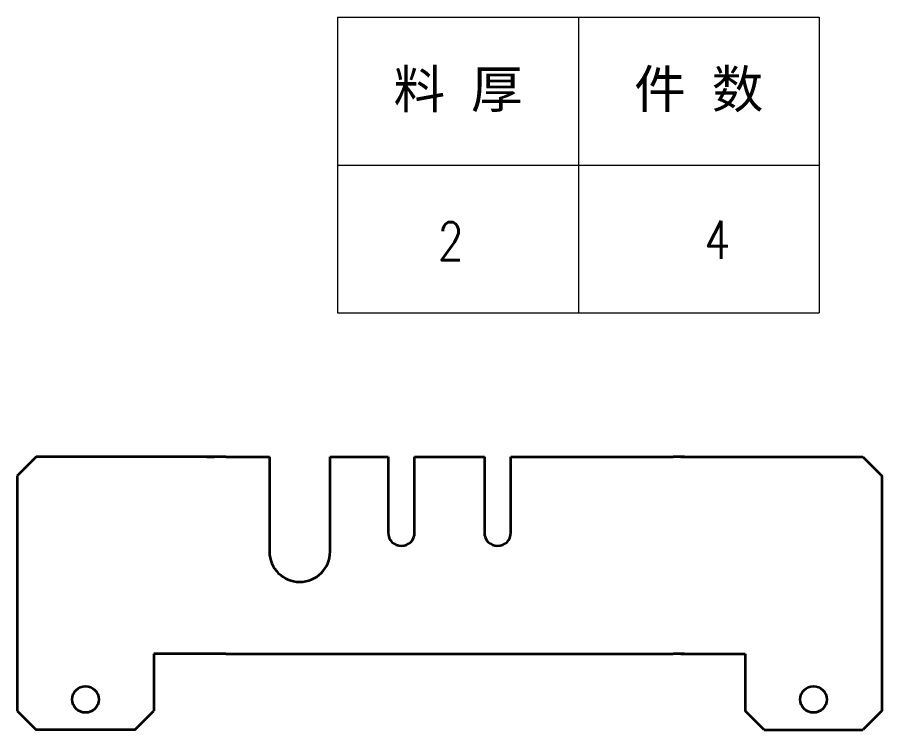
# Model space of a CAD drawing. Header units: millimetres. Extents: x 1333 to 44424, y -42879 to -1037.
# Drawn here: x 39004.8 to 39232.8, y -2393.3 to -2205.3 of the extents above; entities that cross this region are included whole.
import ezdxf
from ezdxf.enums import TextEntityAlignment as Align

# ---------------------------------------------------------------- set-up
doc = ezdxf.new("R2010")
doc.units = ezdxf.units.MM
doc.header["$LTSCALE"] = 0.5
doc.linetypes.add('AM_ISO02W050x2', pattern=[3.75, 3, -0.75])
doc.linetypes.add('DASHED', pattern=[15, 12, -3])
for name, color, linetype, lineweight in [('标注线', 3, 'Continuous', 18), ('粗实线', 7, 'Continuous', 35), ('虚线', 1, 'AM_ISO02W050x2', 18)]:
    doc.layers.add(name, color=color, linetype=linetype, lineweight=lineweight)
doc.styles.add('DIM', font='romans.shx', dxfattribs={"width": 0.8, "bigfont": 'bigfont.shx'})
doc.styles.get("Standard").update_dxf_attribs({"font": 'simplex.shx'})

# ---------------------------------------------------------------- blocks, each defined once
blk = doc.blocks.new('*T179')
at = {"color": 0, "linetype": 'ByBlock', "lineweight": -2, "transparency": 16777216}
for p, q in [((0, 0), (127, 0)), ((0, 0), (0, -78)), ((63.5, 0), (63.5, -78)), ((127, 0), (127, -78)), ((0, -39), (127, -39)), ((0, -78), (127, -78))]:
    blk.add_line(p, q, dxfattribs=at)
at = {"color": 0, "transparency": 16777216, "char_height": 10, "width": 60.5, "attachment_point": 5}
for s, insert in [('{\\fSimSun|b0|i0|c134|p2;料 厚}', (31.75, -19.5)), ('{\\fSimSun|b0|i0|c134|p2;件 数}', (95.25, -19.5))]:
    blk.add_mtext(s, dxfattribs=dict(at, insert=insert))
blk = doc.blocks.new('拆图参数')
blk.add_blockref('*T179', (-63.5, 78))
at = {"style": 'DIM', "width": 0.8}
blk.add_attdef('6', text='', height=10, dxfattribs=at).set_placement((-37.13, 18.91), align=Align.MIDDLE_LEFT)
blk.add_attdef('1', text='', height=10, dxfattribs=at).set_placement((36.65, 19.27), align=Align.MIDDLE_CENTER)

msp = doc.modelspace()

# ---------------------------------------------------------------- linework, layer by layer
at = {"layer": '粗实线', "lineweight": 35, "ltscale": 0.176777}
for p, q in [((39009.755, -2321.313), (39004.755, -2326.313)), ((39227.755, -2321.313), (39232.755, -2326.313)), ((39004.755, -2388.313), (39009.755, -2393.313)), ((39035.755, -2393.313), (39040.755, -2388.313)), ((39201.755, -2393.313), (39196.755, -2388.313)), ((39232.755, -2388.313), (39227.755, -2393.313))]:
    msp.add_line(p, q, dxfattribs=at)
at = {"layer": '粗实线', "lineweight": 35}
for p, q in [((39052.755, -2321.313), (39009.755, -2321.313)), ((39071.255, -2321.313), (39071.255, -2346.313)), ((39087.255, -2346.313), (39087.255, -2321.313)), ((39102.555, -2321.313), (39102.555, -2341.313)), ((39109.555, -2341.313), (39109.555, -2321.313)), ((39127.955, -2321.313), (39127.955, -2341.313)), ((39134.955, -2341.313), (39134.955, -2321.313)), ((39134.955, -2321.313), (39177.755, -2321.313)), ((39184.755, -2321.313), (39227.755, -2321.313)), ((39004.755, -2326.313), (39004.755, -2388.313)), ((39232.755, -2326.313), (39232.755, -2388.313)), ((39059.755, -2373.313), (39177.755, -2373.313)), ((39035.755, -2393.313), (39009.755, -2393.313)), ((39201.755, -2393.313), (39227.755, -2393.313))]:
    msp.add_line(p, q, dxfattribs=at)
at = {"layer": '粗实线', "lineweight": 35, "ltscale": 0.125}
for p, q in [((39057.755, -2321.313), (39052.755, -2321.313)), ((39179.755, -2321.313), (39184.755, -2321.313)), ((39057.755, -2373.313), (39052.755, -2373.313)), ((39179.755, -2373.313), (39184.755, -2373.313))]:
    msp.add_line(p, q, dxfattribs=at)
at = {"layer": '粗实线', "lineweight": 35, "ltscale": 0.05}
for p, q in [((39054.755, -2321.313), (39056.755, -2321.313)), ((39180.755, -2321.313), (39182.755, -2321.313))]:
    msp.add_line(p, q, dxfattribs=at)
at = {"layer": '粗实线', "lineweight": 35, "ltscale": 0.075}
for p, q in [((39059.755, -2321.313), (39056.755, -2321.313)), ((39180.755, -2321.313), (39177.755, -2321.313)), ((39059.755, -2373.313), (39056.755, -2373.313)), ((39180.755, -2373.313), (39177.755, -2373.313))]:
    msp.add_line(p, q, dxfattribs=at)
at = {"layer": '粗实线', "lineweight": 35, "ltscale": 0.2875}
msp.add_line((39059.755, -2321.313), (39071.255, -2321.313), dxfattribs=at)
at = {"layer": '粗实线', "lineweight": 35, "ltscale": 0.3825}
msp.add_line((39087.255, -2321.313), (39102.555, -2321.313), dxfattribs=at)
at = {"layer": '粗实线', "lineweight": 35, "ltscale": 0.46}
msp.add_line((39109.555, -2321.313), (39127.955, -2321.313), dxfattribs=at)
at = {"layer": '粗实线', "lineweight": 35, "ltscale": 0.3}
for p, q in [((39052.755, -2373.313), (39040.755, -2373.313)), ((39184.755, -2373.313), (39196.755, -2373.313))]:
    msp.add_line(p, q, dxfattribs=at)
at = {"layer": '粗实线', "lineweight": 35, "ltscale": 0.375}
for p, q in [((39040.755, -2373.313), (39040.755, -2388.313)), ((39196.755, -2373.313), (39196.755, -2388.313))]:
    msp.add_line(p, q, dxfattribs=at)
at = {"layer": '粗实线', "lineweight": 35}
for centre in [(39022.755, -2385.313), (39214.755, -2385.313)]:
    msp.add_circle(centre, 3.5, dxfattribs=at)
for centre, radius in [((39106.055, -2341.313), 3.5), ((39131.455, -2341.313), 3.5), ((39079.255, -2346.313), 8)]:
    msp.add_arc(centre, radius, 180, 0, dxfattribs=at)
at = {"layer": '虚线', "linetype": 'DASHED', "lineweight": 13, "ltscale": 0.05}
for p, q in [((39056.755, -2373.313), (39054.755, -2373.313)), ((39182.755, -2373.313), (39180.755, -2373.313))]:
    msp.add_line(p, q, dxfattribs=at)

# ---------------------------------------------------------------- block references
at = {"layer": '标注线'}
msp.add_blockref('拆图参数', (39152.756, -2283.322), dxfattribs=at).add_auto_attribs({'1': '4', '6': '2'})

doc.saveas('drawing.dxf')
